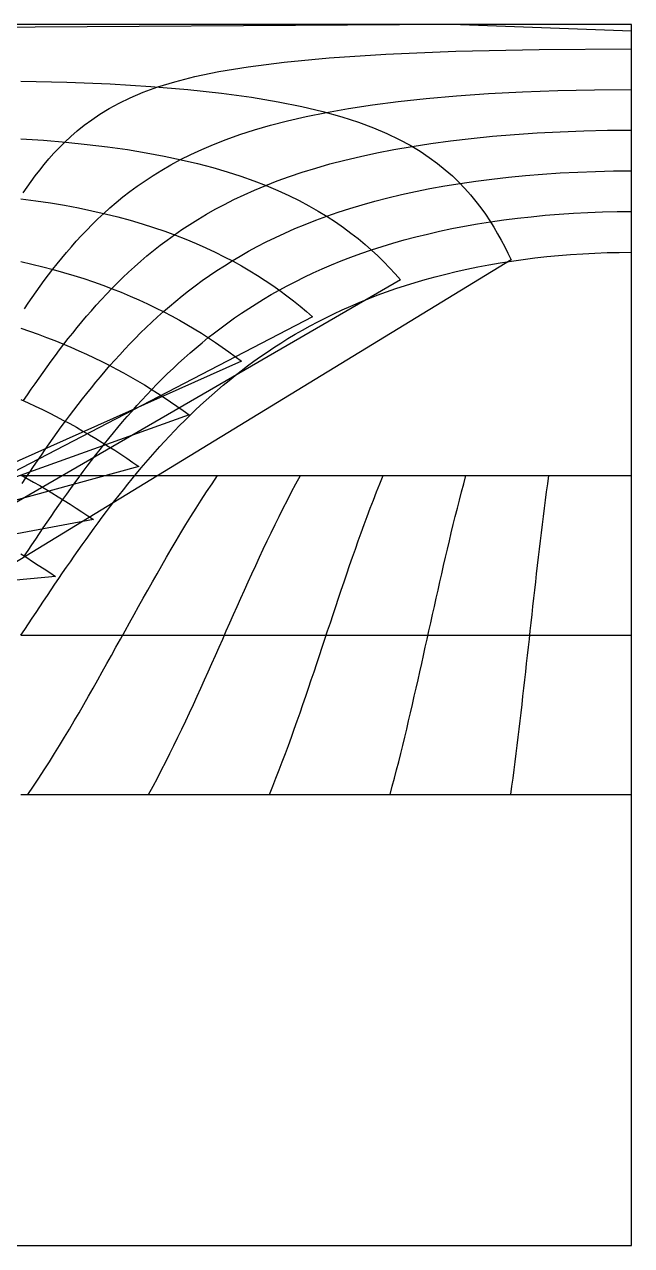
# Model space of a CAD drawing. Header units: millimetres. Extents: x -267 to 267, y -134 to 134.
# Drawn here: x 134.3 to 267, y -133.5 to 133.5 of the extents above; entities that cross this region are included whole.
import ezdxf

# ---------------------------------------------------------------- set-up
doc = ezdxf.new("R2010")
doc.units = ezdxf.units.MM
doc.layers.add('ENGRAVE', color=7, linetype='Continuous')
doc.layers.add('GUIDE', color=3, linetype='Continuous')

msp = doc.modelspace()

# ---------------------------------------------------------------- linework, layer by layer
at = {"layer": 'ENGRAVE'}
for points in [[(267.0354, 84.5612), (267.0354, 86.0447), (267.0354, 87.5283), (267.0354, 89.0118), (267.0354, 90.4953), (267.0354, 91.9789), (267.0354, 93.4624), (267.0354, 94.9459), (267.0354, 96.4294), (267.0354, 97.913), (267.0354, 99.3965), (267.0354, 100.88), (267.0354, 102.3636), (267.0354, 103.8471), (267.0354, 105.3306), (267.0354, 106.8142), (267.0354, 108.2977), (267.0354, 109.7812), (267.0354, 111.2647), (267.0354, 112.7483), (267.0354, 114.2318), (267.0354, 115.7153), (267.0354, 117.1989), (267.0354, 118.6824), (267.0354, 120.1659), (267.0354, 121.6494), (267.0354, 123.133), (267.0354, 124.6165), (267.0354, 126.1), (267.0354, 127.5836), (267.0354, 129.0671), (267.0354, 130.5506), (267.0354, 132.0342), (227.6253, 133.5177), (0, 132.0342)], [(134.0112, 96.6875), (134.8613, 97.9233), (135.7413, 99.159), (136.6549, 100.3943), (137.6061, 101.629), (138.5996, 102.8631), (139.6409, 104.0964), (140.7365, 105.3285), (141.8938, 106.5592), (143.1218, 107.7881), (144.4313, 109.0151), (145.8351, 110.2394), (147.3489, 111.4608), (148.9917, 112.6784), (150.7874, 113.8914), (152.7656, 115.0989), (154.9635, 116.2996), (157.4292, 117.4919), (160.2247, 118.6735), (163.4312, 119.8416), (167.1572, 120.9923), (171.5483, 122.1202), (176.8024, 123.2178), (183.1893, 124.274), (191.0722, 125.273), (200.9205, 126.1911), (213.2766, 126.994), (228.5931, 127.6342), (246.8446, 128.0543), (267.0354, 128.2017)], [(133.5177, 121.1203), (143.5181, 120.8918), (153.0422, 120.4983), (161.9106, 119.9544), (170.0224, 119.2771), (177.3461, 118.4845), (183.9017, 117.5939), (189.741, 116.6206), (194.9315, 115.5782), (199.5456, 114.4781), (203.6534, 113.3295), (207.3198, 112.1405), (210.6025, 110.9172), (213.552, 109.6651), (216.212, 108.3884), (218.6201, 107.0907), (220.8082, 105.775), (222.8039, 104.4436), (224.6306, 103.0987), (226.3084, 101.7419), (227.8545, 100.3748), (229.2837, 98.9985), (230.6089, 97.6142), (231.8412, 96.2226), (232.9902, 94.8247), (234.0644, 93.421), (235.0711, 92.0122), (236.0167, 90.5987), (236.9071, 89.181), (237.7471, 87.7595), (238.5413, 86.3346), (239.2937, 84.9065), (240.0077, 83.4756), (240.6866, 82.042), (-25.7022, -80.606)], [(134.2539, 71.3215), (135.0935, 72.5573), (135.9481, 73.7929), (136.8186, 75.0281), (137.7064, 76.2628), (138.6129, 77.4968), (139.5393, 78.7301), (140.4874, 79.9624), (141.4588, 81.1935), (142.4553, 82.4233), (143.479, 83.6516), (144.5321, 84.8781), (145.6169, 86.1026), (146.7363, 87.3248), (147.8929, 88.5445), (149.0902, 89.7612), (150.3315, 90.9748), (151.6209, 92.1847), (152.9626, 93.3906), (154.3616, 94.592), (155.8232, 95.7883), (157.3534, 96.9789), (158.959, 98.1633), (160.6474, 99.3406), (162.4271, 100.5099), (164.3075, 101.6704), (166.2994, 102.821), (168.4148, 103.9602), (170.6672, 105.0868), (173.0719, 106.1991), (175.646, 107.2951), (178.4088, 108.3727), (181.3818, 109.4292), (184.5891, 110.4618), (188.0571, 111.4669), (191.8145, 112.4405), (195.8921, 113.3781), (200.3219, 114.2743), (205.1358, 115.1228), (210.3637, 115.9169), (216.0305, 116.6487), (222.1522, 117.3098), (228.7311, 117.891), (235.7505, 118.3833), (243.1701, 118.7775), (250.923, 119.0657), (258.9162, 119.2415), (267.0354, 119.3005)], [(134.0958, 51.252), (134.9265, 52.4878), (135.7663, 53.7234), (136.6158, 54.9587), (137.4757, 56.1935), (138.3468, 57.4278), (139.2297, 58.6613), (140.1253, 59.8939), (141.0344, 61.1256), (141.958, 62.356), (142.8969, 63.5851), (143.8521, 64.8127), (144.8248, 66.0386), (145.8161, 67.2626), (146.8271, 68.4846), (147.8592, 69.7041), (148.9137, 70.9212), (149.9921, 72.1354), (151.0959, 73.3466), (152.2269, 74.5545), (153.3868, 75.7587), (154.5775, 76.9589), (155.8011, 78.1549), (157.0599, 79.3462), (158.3561, 80.5323), (159.6923, 81.713), (161.0714, 82.8877), (162.4962, 84.0559), (163.97, 85.2171), (165.4961, 86.3706), (167.0783, 87.5158), (168.7205, 88.6519), (170.4271, 89.7783), (172.2026, 90.8941), (174.0521, 91.9982), (175.9807, 93.0897), (177.9942, 94.1675), (180.0987, 95.2304), (182.3006, 96.2769), (184.6068, 97.3056), (187.0244, 98.3149), (189.5611, 99.303), (192.2247, 100.268), (195.0231, 101.2076), (197.9646, 102.1196), (201.057, 103.0014), (204.3083, 103.8504), (207.7256, 104.6634), (211.3152, 105.4374), (215.0822, 106.169), (219.0301, 106.8547), (223.16, 107.4907), (227.4702, 108.0734), (231.9561, 108.5989), (236.6091, 109.0636), (241.4163, 109.4638), (246.361, 109.7963), (251.4219, 110.0582), (256.5739, 110.2471), (261.7887, 110.3612), (267.0354, 110.3993)], [(133.5177, 108.4932), (138.4787, 108.1719), (143.3046, 107.7713), (147.974, 107.2952), (152.4701, 106.7476), (156.7815, 106.1327), (160.901, 105.455), (164.8253, 104.719), (168.5547, 103.9289), (172.0921, 103.089), (175.4427, 102.2034), (178.6132, 101.2757), (181.6113, 100.3096), (184.4455, 99.3082), (187.1247, 98.2746), (189.6579, 97.2116), (192.0539, 96.1217), (194.3215, 95.0071), (196.4689, 93.8699), (198.5043, 92.7121), (200.435, 91.5354), (202.2682, 90.3413), (204.0106, 89.1312), (205.6683, 87.9064), (207.2473, 86.6681), (208.7527, 85.4173), (210.1897, 84.155), (211.5628, 82.882), (212.8763, 81.5992), (214.1342, 80.3072), (215.3401, 79.0068), (216.4975, 77.6985), (-49.426, -76.3829)], [(133.7883, 33.1607), (134.6131, 34.3965), (135.4434, 35.6322), (136.2795, 36.8676), (137.1219, 38.1027), (137.9713, 39.3372), (138.8279, 40.571), (139.6925, 41.8041), (140.5654, 43.0363), (141.4474, 44.2674), (142.339, 45.4973), (143.2407, 46.7258), (144.1533, 47.9529), (145.0773, 49.1783), (146.0136, 50.4018), (146.9628, 51.6233), (147.9257, 52.8427), (148.903, 54.0597), (149.8957, 55.274), (150.9046, 56.4857), (151.9306, 57.6942), (152.9747, 58.8996), (154.0379, 60.1015), (155.1212, 61.2996), (156.2259, 62.4938), (157.353, 63.6837), (158.5038, 64.869), (159.6797, 66.0493), (160.8819, 67.2245), (162.1121, 68.394), (163.3716, 69.5576), (164.6622, 70.7148), (165.9855, 71.8652), (167.3434, 73.0083), (168.7376, 74.1437), (170.1703, 75.2708), (171.6435, 76.389), (173.1594, 77.4979), (174.7204, 78.5966), (176.3288, 79.6847), (177.9873, 80.7612), (179.6984, 81.8256), (181.465, 82.8768), (183.29, 83.9141), (185.1762, 84.9365), (187.1268, 85.943), (189.145, 86.9324), (191.2339, 87.9037), (193.3969, 88.8555), (195.6372, 89.7866), (197.958, 90.6956), (200.3626, 91.581), (202.8539, 92.4411), (205.4349, 93.2745), (208.1082, 94.0792), (210.8761, 94.8534), (213.7404, 95.5954), (216.7025, 96.303), (219.7631, 96.9743), (222.9219, 97.6072), (226.1783, 98.1996), (229.53, 98.7494), (232.9743, 99.2545), (236.5068, 99.713), (240.122, 100.1227), (243.8134, 100.482), (247.5729, 100.7891), (251.3914, 101.0426), (255.2584, 101.2411), (259.1629, 101.3837), (263.0927, 101.4695), (267.0354, 101.4982)], [(133.5177, 95.4108), (136.7729, 94.9759), (139.9567, 94.493), (143.0648, 93.9638), (146.0936, 93.3902), (149.0405, 92.774), (151.9037, 92.1172), (154.6822, 91.4216), (157.3756, 90.6893), (159.9842, 89.922), (162.5088, 89.1215), (164.9505, 88.2897), (167.311, 87.4282), (169.5921, 86.5388), (171.7961, 85.6228), (173.9251, 84.682), (175.9817, 83.7177), (177.9683, 82.7312), (179.8876, 81.7238), (181.7423, 80.6968), (183.5348, 79.6513), (185.2678, 78.5883), (186.9439, 77.5089), (188.5655, 76.414), (190.1351, 75.3045), (191.655, 74.1813), (193.1274, 73.0451), (194.5547, 71.8967), (195.9389, 70.7368), (197.282, 69.5659), (-68.4494, -68.3848)], [(134.2507, 17.2621), (135.0749, 18.4979), (135.9021, 19.7335), (136.7326, 20.9687), (137.567, 22.2035), (138.4055, 23.4376), (139.2485, 24.6711), (140.0966, 25.9038), (140.95, 27.1355), (141.8093, 28.3661), (142.6748, 29.5955), (143.5471, 30.8235), (144.4266, 32.0501), (145.3138, 33.275), (146.2092, 34.4981), (147.1132, 35.7192), (148.0265, 36.9383), (148.9495, 38.155), (149.8829, 39.3694), (150.8271, 40.5811), (151.7829, 41.7901), (152.7508, 42.996), (153.7315, 44.1988), (154.7257, 45.3982), (155.734, 46.594), (156.7571, 47.786), (157.7959, 48.9739), (158.8511, 50.1575), (159.9235, 51.3366), (161.014, 52.5109), (162.1233, 53.6801), (163.2525, 54.844), (164.4025, 56.0021), (165.5743, 57.1543), (166.7688, 58.3001), (167.9872, 59.4392), (169.2306, 60.5713), (170.5, 61.6959), (171.7968, 62.8127), (173.1221, 63.9212), (174.4772, 65.0209), (175.8634, 66.1113), (177.2821, 67.192), (178.7347, 68.2625), (180.2227, 69.3221), (181.7476, 70.3702), (183.3109, 71.4063), (184.9142, 72.4297), (186.5591, 73.4396), (188.2472, 74.4354), (189.9802, 75.4162), (191.7598, 76.3813), (193.5875, 77.3299), (195.4652, 78.2609), (197.3943, 79.1734), (199.3766, 80.0666), (201.4136, 80.9393), (203.5066, 81.7905), (205.6572, 82.6191), (207.8665, 83.4239), (210.1356, 84.2037), (212.4655, 84.9573), (214.8568, 85.6834), (217.31, 86.3807), (219.8251, 87.0479), (222.4021, 87.6836), (225.0404, 88.2865), (227.7391, 88.8553), (230.4968, 89.3886), (233.3116, 89.885), (236.1812, 90.3433), (239.1029, 90.7623), (242.0733, 91.1407), (245.0886, 91.4774), (248.1445, 91.7715), (251.2361, 92.022), (254.3582, 92.228), (257.5052, 92.389), (260.6713, 92.5044), (263.8501, 92.5738), (267.0354, 92.597)], [(133.5177, 0), (134.3384, 1.2359), (135.1594, 2.4717), (135.9811, 3.7072), (136.8038, 4.9424), (137.628, 6.1771), (138.4539, 7.4113), (139.2819, 8.6447), (140.1123, 9.8773), (140.9456, 11.109), (141.782, 12.3397), (142.622, 13.5691), (143.4659, 14.7973), (144.3141, 16.024), (145.167, 17.2491), (146.025, 18.4726), (146.8884, 19.6942), (147.7577, 20.9138), (148.6333, 22.1313), (149.5156, 23.3466), (150.405, 24.5594), (151.302, 25.7697), (152.207, 26.9773), (153.1204, 28.1819), (154.0428, 29.3836), (154.9747, 30.582), (155.9165, 31.777), (156.8687, 32.9684), (157.8318, 34.156), (158.8065, 35.3397), (159.7931, 36.5192), (160.7924, 37.6943), (161.8049, 38.8647), (162.8312, 40.0304), (163.8718, 41.1909), (164.9275, 42.3461), (165.9989, 43.4958), (167.0866, 44.6396), (168.1914, 45.7772), (169.3139, 46.9085), (170.455, 48.033), (171.6153, 49.1504), (172.7956, 50.2605), (173.9967, 51.3629), (175.2194, 52.4572), (176.4646, 53.543), (177.7331, 54.62), (179.0258, 55.6877), (180.3436, 56.7457), (181.6874, 57.7937), (183.0581, 58.831), (184.4566, 59.8572), (185.884, 60.8719), (187.3412, 61.8744), (188.8291, 62.8643), (190.3487, 63.8409), (191.9011, 64.8037), (193.4872, 65.752), (195.1079, 66.6852), (196.7643, 67.6026), (198.4572, 68.5035), (200.1875, 69.3872), (201.9561, 70.2529), (203.7639, 71.0999), (205.6115, 71.9273), (207.4997, 72.7343), (209.4291, 73.5202), (211.4003, 74.2839), (213.4135, 75.0247), (215.4691, 75.7416), (217.5674, 76.4336), (219.7083, 77.0999), (221.8916, 77.7396), (224.1171, 78.3515), (226.3842, 78.9349), (228.6923, 79.4888), (231.0403, 80.0122), (233.4272, 80.5042), (235.8515, 80.964), (238.3115, 81.3906), (240.8056, 81.7832), (243.3314, 82.141), (245.8866, 82.4634), (248.4686, 82.7495), (251.0747, 82.9988), (253.7018, 83.2108), (256.3467, 83.3848), (259.0061, 83.5206), (261.6764, 83.6179), (264.354, 83.6763), (267.0354, 83.6958)], [(133.5177, 81.6608), (135.9162, 81.1173), (138.2705, 80.5425), (140.5798, 79.9373), (142.8434, 79.3029), (145.0609, 78.6402), (147.2321, 77.9503), (149.3568, 77.2342), (151.4354, 76.4928), (153.468, 75.7273), (155.4552, 74.9385), (157.3975, 74.1275), (159.2956, 73.295), (161.1503, 72.4422), (162.9624, 71.5697), (164.733, 70.6784), (166.4628, 69.7693), (168.153, 68.8429), (169.8046, 67.9002), (171.4188, 66.9418), (172.9964, 65.9684), (174.5388, 64.9807), (176.0469, 63.9793), (177.5219, 62.9649), (178.9649, 61.938), (180.3769, 60.8991), (181.7589, 59.849), (-83.9232, -58.7879)], [(133.5177, 67.0647), (135.4107, 66.4255), (137.2752, 65.7655), (139.1113, 65.0854), (140.9189, 64.3858), (142.6982, 63.6673), (144.4494, 62.9305), (146.1727, 62.176), (147.8685, 61.4044), (149.5371, 60.6163), (151.1789, 59.8123), (152.7943, 58.9929), (154.3838, 58.1586), (155.9478, 57.31), (157.4868, 56.4476), (159.0014, 55.5719), (160.4921, 54.6833), (161.9594, 53.7824), (163.404, 52.8696), (164.8264, 51.9454), (166.2271, 51.0101), (167.6068, 50.0643), (168.966, 49.1082), (170.3053, 48.1424), (-95.4101, -47.1671)], [(133.5177, 51.5127), (135.0929, 50.7952), (136.65, 50.0643), (138.1891, 49.3203), (139.7106, 48.5637), (141.2145, 47.7949), (142.7013, 47.0142), (144.1712, 46.222), (145.6245, 45.4186), (147.0616, 44.6046), (148.4827, 43.78), (149.8881, 42.9455), (151.2784, 42.1011), (152.6536, 41.2474), (154.0144, 40.3846), (155.3609, 39.513), (156.6935, 38.633), (158.0127, 37.7448), (159.3188, 36.8487), (-106.4232, -35.9451)], [(133.5177, 35.0118), (134.8953, 34.2366), (136.2622, 33.4534), (137.6186, 32.6625), (138.9648, 31.8641), (140.301, 31.0585), (141.6276, 30.2459), (142.9447, 29.4266), (144.2526, 28.6009), (145.5517, 27.7689), (146.8421, 26.931), (148.1242, 26.0872), (149.3983, 25.238), (-116.3709, -24.3834)], [(133.5177, 34.863), (135.0012, 34.863), (136.4847, 34.863), (137.9683, 34.863), (139.4518, 34.863), (140.9353, 34.863), (142.4189, 34.863), (143.9024, 34.863), (145.3859, 34.863), (146.8695, 34.863), (148.353, 34.863), (149.8365, 34.863), (151.32, 34.863), (152.8036, 34.863), (154.2871, 34.863), (155.7706, 34.863), (157.2542, 34.863), (158.7377, 34.863), (160.2212, 34.863), (161.7048, 34.863), (163.1883, 34.863), (164.6718, 34.863), (166.1553, 34.863), (167.6389, 34.863), (169.1224, 34.863), (170.6059, 34.863), (172.0895, 34.863), (173.573, 34.863), (175.0565, 34.863), (176.5401, 34.863), (178.0236, 34.863), (179.5071, 34.863), (180.9906, 34.863), (182.4742, 34.863), (183.9577, 34.863), (185.4412, 34.863), (186.9248, 34.863), (188.4083, 34.863), (189.8918, 34.863), (191.3754, 34.863), (192.8589, 34.863), (194.3424, 34.863), (195.8259, 34.863), (197.3095, 34.863), (198.793, 34.863), (200.2765, 34.863), (201.7601, 34.863), (203.2436, 34.863), (204.7271, 34.863), (206.2107, 34.863), (207.6942, 34.863), (209.1777, 34.863), (210.6612, 34.863), (212.1448, 34.863), (213.6283, 34.863), (215.1118, 34.863), (216.5954, 34.863), (218.0789, 34.863), (219.5624, 34.863), (221.0459, 34.863), (222.5295, 34.863), (224.013, 34.863), (225.4965, 34.863), (226.9801, 34.863), (228.4636, 34.863), (229.9471, 34.863), (231.4307, 34.863), (232.9142, 34.863), (234.3977, 34.863), (235.8812, 34.863), (237.3648, 34.863), (238.8483, 34.863), (240.3318, 34.863), (241.8154, 34.863), (243.2989, 34.863), (244.7824, 34.863), (246.266, 34.863), (247.7495, 34.863), (249.233, 34.863), (250.7165, 34.863), (252.2001, 34.863), (253.6836, 34.863), (255.1671, 34.863), (256.6507, 34.863), (258.1342, 34.863), (259.6177, 34.863), (261.1013, 34.863), (262.5848, 34.863), (264.0683, 34.863), (265.5518, 34.863), (267.0354, 34.863)], [(135.0253, -34.863), (136.2398, -33.0751), (137.4279, -31.2873), (138.5917, -29.4994), (139.7333, -27.7116), (140.8547, -25.9237), (141.9576, -24.1359), (143.0437, -22.348), (144.1146, -20.5602), (145.1718, -18.7724), (146.2168, -16.9845), (147.2508, -15.1967), (148.2752, -13.4088), (149.2912, -11.621), (150.3, -9.8331), (151.3027, -8.0453), (152.3006, -6.2575), (153.2947, -4.4696), (154.2862, -2.6818), (155.276, -0.8939), (156.2653, 0.8939), (157.2551, 2.6818), (158.2465, 4.4696), (159.2406, 6.2575), (160.2385, 8.0453), (161.2413, 9.8331), (162.2501, 11.621), (163.2661, 13.4088), (164.2905, 15.1967), (165.3245, 16.9845), (166.3694, 18.7724), (167.4266, 20.5602), (168.4976, 22.348), (169.5837, 24.1359), (170.6866, 25.9237), (171.8079, 27.7116), (172.9496, 29.4994), (174.1134, 31.2873), (175.3014, 33.0751), (176.516, 34.863)], [(161.4273, -34.863), (162.399, -33.0751), (163.3494, -31.2873), (164.2804, -29.4994), (165.1937, -27.7116), (166.0908, -25.9237), (166.9731, -24.1359), (167.842, -22.348), (168.6988, -20.5602), (169.5446, -18.7724), (170.3805, -16.9845), (171.2077, -15.1967), (172.0272, -13.4088), (172.84, -11.621), (173.647, -9.8331), (174.4493, -8.0453), (175.2476, -6.2575), (176.0429, -4.4696), (176.836, -2.6818), (177.6279, -0.8939), (178.4193, 0.8939), (179.2112, 2.6818), (180.0043, 4.4696), (180.7996, 6.2575), (181.5979, 8.0453), (182.4001, 9.8331), (183.2072, 11.621), (184.02, 13.4088), (184.8395, 15.1967), (185.6667, 16.9845), (186.5026, 18.7724), (187.3484, 20.5602), (188.2051, 22.348), (189.074, 24.1359), (189.9563, 25.9237), (190.8534, 27.7116), (191.7667, 29.4994), (192.6978, 31.2873), (193.6482, 33.0751), (194.6199, 34.863)], [(187.8293, -34.863), (188.5581, -33.0751), (189.2709, -31.2873), (189.9692, -29.4994), (190.6541, -27.7116), (191.327, -25.9237), (191.9887, -24.1359), (192.6404, -22.348), (193.2829, -20.5602), (193.9173, -18.7724), (194.5442, -16.9845), (195.1646, -15.1967), (195.7793, -13.4088), (196.3888, -11.621), (196.9941, -9.8331), (197.5958, -8.0453), (198.1945, -6.2575), (198.791, -4.4696), (199.3859, -2.6818), (199.9797, -0.8939), (200.5733, 0.8939), (201.1672, 2.6818), (201.7621, 4.4696), (202.3585, 6.2575), (202.9573, 8.0453), (203.5589, 9.8331), (204.1642, 11.621), (204.7738, 13.4088), (205.3884, 15.1967), (206.0088, 16.9845), (206.6358, 18.7724), (207.2701, 20.5602), (207.9127, 22.348), (208.5644, 24.1359), (209.2261, 25.9237), (209.8989, 27.7116), (210.5839, 29.4994), (211.2822, 31.2873), (211.995, 33.0751), (212.7237, 34.863)], [(214.2313, -34.863), (214.7172, -33.0751), (215.1924, -31.2873), (215.6579, -29.4994), (216.1146, -27.7116), (216.5631, -25.9237), (217.0043, -24.1359), (217.4387, -22.348), (217.8671, -20.5602), (218.29, -18.7724), (218.7079, -16.9845), (219.1215, -15.1967), (219.5313, -13.4088), (219.9377, -11.621), (220.3412, -9.8331), (220.7423, -8.0453), (221.1415, -6.2575), (221.5391, -4.4696), (221.9357, -2.6818), (222.3316, -0.8939), (222.7273, 0.8939), (223.1233, 2.6818), (223.5198, 4.4696), (223.9175, 6.2575), (224.3166, 8.0453), (224.7177, 9.8331), (225.1213, 11.621), (225.5277, 13.4088), (225.9374, 15.1967), (226.351, 16.9845), (226.769, 18.7724), (227.1919, 20.5602), (227.6203, 22.348), (228.0547, 24.1359), (228.4959, 25.9237), (228.9444, 27.7116), (229.4011, 29.4994), (229.8666, 31.2873), (230.3418, 33.0751), (230.8276, 34.863)], [(240.6334, -34.863), (240.8763, -33.0751), (241.1139, -31.2873), (241.3466, -29.4994), (241.575, -27.7116), (241.7992, -25.9237), (242.0198, -24.1359), (242.237, -22.348), (242.4512, -20.5602), (242.6627, -18.7724), (242.8717, -16.9845), (243.0785, -15.1967), (243.2833, -13.4088), (243.4865, -11.621), (243.6883, -9.8331), (243.8888, -8.0453), (244.0884, -6.2575), (244.2872, -4.4696), (244.4855, -2.6818), (244.6835, -0.8939), (244.8814, 0.8939), (245.0793, 2.6818), (245.2776, 4.4696), (245.4764, 6.2575), (245.676, 8.0453), (245.8766, 9.8331), (246.0783, 11.621), (246.2815, 13.4088), (246.4864, 15.1967), (246.6932, 16.9845), (246.9022, 18.7724), (247.1136, 20.5602), (247.3278, 22.348), (247.545, 24.1359), (247.7656, 25.9237), (247.9899, 27.7116), (248.2182, 29.4994), (248.451, 31.2873), (248.6886, 33.0751), (248.9315, 34.863)], [(267.0354, -34.863), (267.0354, -33.0751), (267.0354, -31.2873), (267.0354, -29.4994), (267.0354, -27.7116), (267.0354, -25.9237), (267.0354, -24.1359), (267.0354, -22.348), (267.0354, -20.5602), (267.0354, -18.7724), (267.0354, -16.9845), (267.0354, -15.1967), (267.0354, -13.4088), (267.0354, -11.621), (267.0354, -9.8331), (267.0354, -8.0453), (267.0354, -6.2575), (267.0354, -4.4696), (267.0354, -2.6818), (267.0354, -0.8939), (267.0354, 0.8939), (267.0354, 2.6818), (267.0354, 4.4696), (267.0354, 6.2575), (267.0354, 8.0453), (267.0354, 9.8331), (267.0354, 11.621), (267.0354, 13.4088), (267.0354, 15.1967), (267.0354, 16.9845), (267.0354, 18.7724), (267.0354, 20.5602), (267.0354, 22.348), (267.0354, 24.1359), (267.0354, 25.9237), (267.0354, 27.7116), (267.0354, 29.4994), (267.0354, 31.2873), (267.0354, 33.0751), (267.0354, 34.863)], [(133.5177, 17.7291), (134.7868, 16.9191), (136.0511, 16.1054), (137.3107, 15.2882), (138.5659, 14.4678), (139.8169, 13.6443), (141.064, 12.8178), (-124.7279, -11.9887)], [(133.5177, 0), (135.0012, 0), (136.4847, 0), (137.9683, 0), (139.4518, 0), (140.9353, 0), (142.4189, 0), (143.9024, 0), (145.3859, 0), (146.8695, 0), (148.353, 0), (149.8365, 0), (151.32, 0), (152.8036, 0), (154.2871, 0), (155.7706, 0), (157.2542, 0), (158.7377, 0), (160.2212, 0), (161.7048, 0), (163.1883, 0), (164.6718, 0), (166.1553, 0), (167.6389, 0), (169.1224, 0), (170.6059, 0), (172.0895, 0), (173.573, 0), (175.0565, 0), (176.5401, 0), (178.0236, 0), (179.5071, 0), (180.9906, 0), (182.4742, 0), (183.9577, 0), (185.4412, 0), (186.9248, 0), (188.4083, 0), (189.8918, 0), (191.3754, 0), (192.8589, 0), (194.3424, 0), (195.8259, 0), (197.3095, 0), (198.793, 0), (200.2765, 0), (201.7601, 0), (203.2436, 0), (204.7271, 0), (206.2107, 0), (207.6942, 0), (209.1777, 0), (210.6612, 0), (212.1448, 0), (213.6283, 0), (215.1118, 0), (216.5954, 0), (218.0789, 0), (219.5624, 0), (221.0459, 0), (222.5295, 0), (224.013, 0), (225.4965, 0), (226.9801, 0), (228.4636, 0), (229.9471, 0), (231.4307, 0), (232.9142, 0), (234.3977, 0), (235.8812, 0), (237.3648, 0), (238.8483, 0), (240.3318, 0), (241.8154, 0), (243.2989, 0), (244.7824, 0), (246.266, 0), (247.7495, 0), (249.233, 0), (250.7165, 0), (252.2001, 0), (253.6836, 0), (255.1671, 0), (256.6507, 0), (258.1342, 0), (259.6177, 0), (261.1013, 0), (262.5848, 0), (264.0683, 0), (265.5518, 0), (267.0354, 0)], [(133.5177, -34.863), (135.0012, -34.863), (136.4847, -34.863), (137.9683, -34.863), (139.4518, -34.863), (140.9353, -34.863), (142.4189, -34.863), (143.9024, -34.863), (145.3859, -34.863), (146.8695, -34.863), (148.353, -34.863), (149.8365, -34.863), (151.32, -34.863), (152.8036, -34.863), (154.2871, -34.863), (155.7706, -34.863), (157.2542, -34.863), (158.7377, -34.863), (160.2212, -34.863), (161.7048, -34.863), (163.1883, -34.863), (164.6718, -34.863), (166.1553, -34.863), (167.6389, -34.863), (169.1224, -34.863), (170.6059, -34.863), (172.0895, -34.863), (173.573, -34.863), (175.0565, -34.863), (176.5401, -34.863), (178.0236, -34.863), (179.5071, -34.863), (180.9906, -34.863), (182.4742, -34.863), (183.9577, -34.863), (185.4412, -34.863), (186.9248, -34.863), (188.4083, -34.863), (189.8918, -34.863), (191.3754, -34.863), (192.8589, -34.863), (194.3424, -34.863), (195.8259, -34.863), (197.3095, -34.863), (198.793, -34.863), (200.2765, -34.863), (201.7601, -34.863), (203.2436, -34.863), (204.7271, -34.863), (206.2107, -34.863), (207.6942, -34.863), (209.1777, -34.863), (210.6612, -34.863), (212.1448, -34.863), (213.6283, -34.863), (215.1118, -34.863), (216.5954, -34.863), (218.0789, -34.863), (219.5624, -34.863), (221.0459, -34.863), (222.5295, -34.863), (224.013, -34.863), (225.4965, -34.863), (226.9801, -34.863), (228.4636, -34.863), (229.9471, -34.863), (231.4307, -34.863), (232.9142, -34.863), (234.3977, -34.863), (235.8812, -34.863), (237.3648, -34.863), (238.8483, -34.863), (240.3318, -34.863), (241.8154, -34.863), (243.2989, -34.863), (244.7824, -34.863), (246.266, -34.863), (247.7495, -34.863), (249.233, -34.863), (250.7165, -34.863), (252.2001, -34.863), (253.6836, -34.863), (255.1671, -34.863), (256.6507, -34.863), (258.1342, -34.863), (259.6177, -34.863), (261.1013, -34.863), (262.5848, -34.863), (264.0683, -34.863), (265.5518, -34.863), (267.0354, -34.863)]]:
    msp.add_lwpolyline(points, dxfattribs=at)
at = {"layer": 'GUIDE'}
msp.add_lwpolyline([(-267.0354, -133.5177), (267.0354, -133.5177), (267.0354, 133.5177), (-267.0354, 133.5177)], close=True, dxfattribs=at)

doc.saveas('drawing.dxf')
